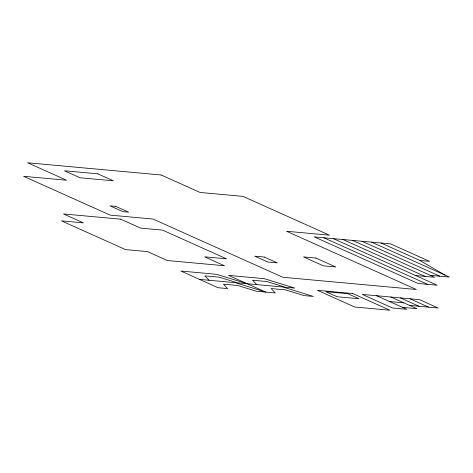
<?xml version="1.0" encoding="UTF-8"?>
<svg xmlns="http://www.w3.org/2000/svg" width="473" height="473" viewBox="0 0 473 473"><rect width="100%" height="100%" fill="white"/><g stroke="black" fill="none" stroke-linecap="round" stroke-linejoin="round"><path stroke-width="0.71" d="M381.031 243.004L419.959 260.469L429.496 261.344L390.568 243.873L314.285 236.896L418.085 283.469L437.158 285.213L333.353 238.64M430.276 275.316L449.35 277.06L371.5 242.129M415.531 275.511L434.604 277.261L352.426 240.385M199.452 279.377L235.211 282.647L265.725 292.083L228.53 275.392L264.289 278.668L294.809 288.098L285.266 287.223L266.873 281.53L252.57 280.217L256.656 284.604M389.551 301.543L403.853 302.85M409.476 305.375L438.087 307.994L419.486 299.646L362.271 294.413L392.549 308L406.851 309.307L376.579 295.72M402.529 307.367L416.831 308.674L390.881 297.032M247.131 283.735L216.61 274.305L180.852 271.029L218.047 287.72L227.578 288.589L223.493 284.202L237.795 285.509L256.183 291.208L275.256 292.953L271.171 288.565L285.473 289.872L303.861 295.572L313.404 296.447L282.889 287.01L237.588 282.86L219.194 277.166L204.892 275.854L208.977 280.247M361.963 241.26L439.813 276.191M342.89 239.509L425.067 276.386M323.822 237.765L427.622 284.344M409.949 298.776L428.55 307.119M400.418 297.901L419.013 306.25M419.959 260.469L445.022 275.12M161.133 174.986L27.635 162.771L66.563 180.237L23.65 176.311L110.15 215.12L153.063 219.052L282.819 277.273L416.317 289.488L286.561 231.267L329.474 235.193L242.968 196.378L200.061 192.452L161.133 174.986M97.822 173.828L64.446 170.777L80.02 177.759L113.396 180.816L97.822 173.828M115.672 206.358L109.949 205.838L122.921 211.656L128.644 212.182L115.672 206.358M120.71 219.176L63.494 213.944L83.39 222.872L61.46 220.861L125.469 249.584L147.405 251.595L167.3 260.522L224.515 265.755L204.62 256.827L226.549 258.837L162.535 230.115L140.605 228.104L120.71 219.176M315.893 258.051L303.495 256.916L323.39 265.844L335.789 266.979L315.893 258.051M264.289 257.04L254.752 256.165L267.73 261.989L277.267 262.858L264.289 257.04M352.74 293.538L317.454 290.31L354.649 307.001L389.935 310.229L352.74 293.538M347.791 293.703L325.862 291.699L337.107 296.742L359.037 298.753L347.791 293.703"/></g></svg>
